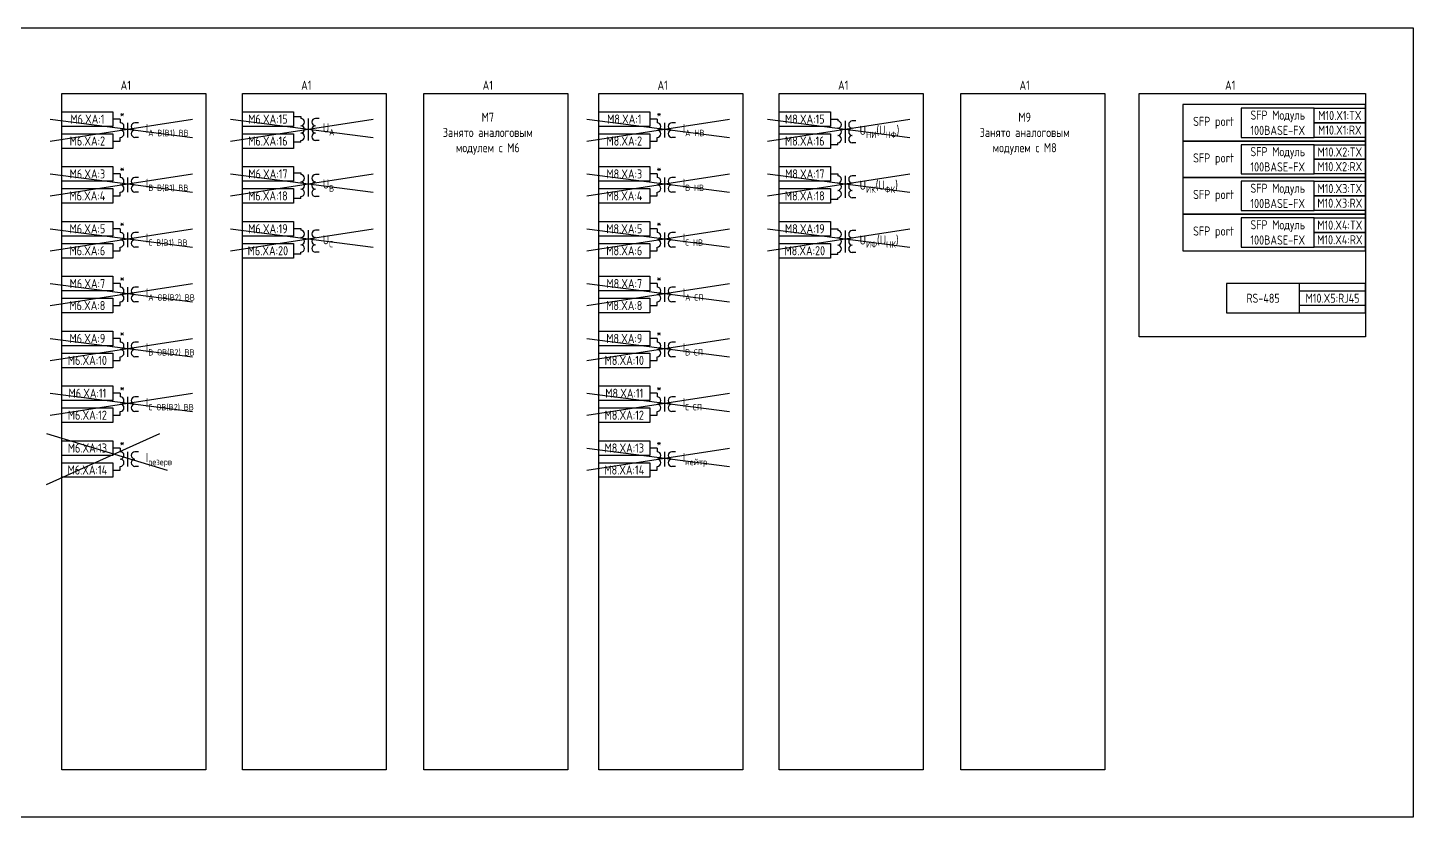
# Model space of a CAD drawing. Header units: millimetres. Extents: x -1117 to 5358, y -90 to 1610.
# Drawn here: x 427.9 to 807, y 704 to 920 of the extents above; entities that cross this region are included whole.
import ezdxf

# ---------------------------------------------------------------- set-up
doc = ezdxf.new("R2010")
doc.units = ezdxf.units.MM
doc.styles.add('Gost_type_A', font='GOST_A.TTF')

msp = doc.modelspace()

# ---------------------------------------------------------------- linework, layer by layer
at = {"color": 6}
for p, q in [((434, 895), (473, 890)), ((483.39, 895), (522.39, 890)), ((580.91, 895), (619.91, 890)), ((630.3, 895), (669.3, 890)), ((434, 880), (473, 875)), ((483.39, 880), (522.39, 875)), ((580.91, 880), (619.91, 875)), ((630.3, 880), (669.3, 875)), ((434, 865), (473, 860)), ((483.39, 865), (522.39, 860)), ((580.91, 865), (619.91, 860)), ((630.3, 865), (669.3, 860)), ((434, 850), (473, 845)), ((580.91, 850), (619.91, 845)), ((434, 835), (473, 830)), ((580.91, 835), (619.91, 830)), ((434, 820), (473, 815)), ((580.91, 820), (619.91, 815)), ((580.91, 805), (619.91, 800))]:
    msp.add_line(p, q, dxfattribs=at)
for p, q in [((453.21, 895), (451.21, 895)), ((600.12, 895), (598.12, 895)), ((451.21, 889), (453.21, 889)), ((598.12, 889), (600.12, 889)), ((453.21, 880), (451.21, 880)), ((600.12, 880), (598.12, 880)), ((451.21, 874), (453.21, 874)), ((598.12, 874), (600.12, 874)), ((453.21, 865), (451.21, 865)), ((600.12, 865), (598.12, 865)), ((451.21, 859), (453.21, 859)), ((598.12, 859), (600.12, 859)), ((453.21, 850), (451.21, 850)), ((600.12, 850), (598.12, 850)), ((451.21, 844), (453.21, 844)), ((598.12, 844), (600.12, 844)), ((453.21, 835), (451.21, 835)), ((600.12, 835), (598.12, 835)), ((451.21, 829), (453.21, 829)), ((598.12, 829), (600.12, 829)), ((453.21, 820), (451.21, 820)), ((600.12, 820), (598.12, 820)), ((451.21, 814), (453.21, 814)), ((598.12, 814), (600.12, 814)), ((453.21, 805), (451.21, 805)), ((600.12, 805), (598.12, 805)), ((451.21, 799), (453.21, 799)), ((598.12, 799), (600.12, 799))]:
    msp.add_line(p, q)
at = {"ltscale": 4}
for p, q in [((453.21, 895), (453.21, 894)), ((500.61, 895.69), (502.61, 895.69)), ((502.61, 895.69), (502.61, 895.19)), ((502.61, 895.69), (502.61, 895.19)), ((504.61, 895.19), (504.61, 891.19)), ((507.61, 895.19), (506.61, 895.19)), ((600.12, 895), (600.12, 894)), ((647.52, 895), (649.52, 895)), ((649.52, 895), (649.52, 894.5)), ((649.52, 895), (649.52, 894.5)), ((453.21, 894.5), (453.21, 894)), ((455.21, 894), (455.21, 890)), ((455.21, 894), (455.21, 890)), ((458.21, 894), (457.21, 894)), ((458.21, 894), (457.21, 894)), ((504.61, 893.19), (504.61, 889.19)), ((600.12, 894.5), (600.12, 894)), ((602.12, 894), (602.12, 890)), ((602.12, 894), (602.12, 890)), ((605.12, 894), (604.12, 894)), ((605.12, 894), (604.12, 894)), ((651.52, 894.5), (651.52, 890.5)), ((651.52, 892.5), (651.52, 888.5)), ((654.52, 894.5), (653.52, 894.5)), ((453.21, 889), (453.21, 890)), ((458.21, 890), (457.21, 890)), ((458.21, 890), (457.21, 890)), ((502.61, 888.69), (500.61, 888.69)), ((502.61, 888.69), (502.61, 889.19)), ((507.61, 889.19), (506.61, 889.19)), ((600.12, 889), (600.12, 890)), ((605.12, 890), (604.12, 890)), ((605.12, 890), (604.12, 890)), ((649.52, 888), (647.52, 888)), ((649.52, 888), (649.52, 888.5)), ((654.52, 888.5), (653.52, 888.5)), ((453.21, 880), (453.21, 879)), ((500.61, 880.31), (502.61, 880.31)), ((502.61, 880.31), (502.61, 879.81)), ((502.61, 880.31), (502.61, 879.81)), ((504.61, 879.81), (504.61, 875.81)), ((507.61, 879.81), (506.61, 879.81)), ((600.12, 880), (600.12, 879)), ((647.52, 880), (649.52, 880)), ((649.52, 880), (649.52, 879.5)), ((649.52, 880), (649.52, 879.5)), ((453.21, 879.5), (453.21, 879)), ((455.21, 879), (455.21, 875)), ((455.21, 879), (455.21, 875)), ((458.21, 879), (457.21, 879)), ((458.21, 879), (457.21, 879)), ((504.61, 877.81), (504.61, 873.81)), ((600.12, 879.5), (600.12, 879)), ((602.12, 879), (602.12, 875)), ((602.12, 879), (602.12, 875)), ((605.12, 879), (604.12, 879)), ((605.12, 879), (604.12, 879)), ((651.52, 879.5), (651.52, 875.5)), ((651.52, 877.5), (651.52, 873.5)), ((654.52, 879.5), (653.52, 879.5)), ((453.21, 874), (453.21, 875)), ((458.21, 875), (457.21, 875)), ((458.21, 875), (457.21, 875)), ((502.61, 873.31), (500.61, 873.31)), ((502.61, 873.31), (502.61, 873.81)), ((507.61, 873.81), (506.61, 873.81)), ((600.12, 874), (600.12, 875)), ((605.12, 875), (604.12, 875)), ((605.12, 875), (604.12, 875)), ((649.52, 873), (647.52, 873)), ((649.52, 873), (649.52, 873.5)), ((654.52, 873.5), (653.52, 873.5)), ((453.21, 865), (453.21, 864)), ((453.21, 864.5), (453.21, 864)), ((500.61, 865.08), (502.61, 865.08)), ((502.61, 865.08), (502.61, 864.58)), ((502.61, 865.08), (502.61, 864.58)), ((504.61, 864.58), (504.61, 860.58)), ((507.61, 864.58), (506.61, 864.58)), ((600.12, 865), (600.12, 864)), ((600.12, 864.5), (600.12, 864)), ((647.52, 865), (649.52, 865)), ((649.52, 865), (649.52, 864.5)), ((649.52, 865), (649.52, 864.5)), ((651.52, 864.5), (651.52, 860.5)), ((654.52, 864.5), (653.52, 864.5)), ((455.21, 864), (455.21, 860)), ((455.21, 864), (455.21, 860)), ((458.21, 864), (457.21, 864)), ((458.21, 864), (457.21, 864)), ((504.61, 862.58), (504.61, 858.58)), ((602.12, 864), (602.12, 860)), ((602.12, 864), (602.12, 860)), ((605.12, 864), (604.12, 864)), ((605.12, 864), (604.12, 864)), ((651.52, 862.5), (651.52, 858.5)), ((453.21, 859), (453.21, 860)), ((458.21, 860), (457.21, 860)), ((458.21, 860), (457.21, 860)), ((502.61, 858.08), (500.61, 858.08)), ((502.61, 858.08), (502.61, 858.58)), ((507.61, 858.58), (506.61, 858.58)), ((600.12, 859), (600.12, 860)), ((605.12, 860), (604.12, 860)), ((605.12, 860), (604.12, 860)), ((649.52, 858), (647.52, 858)), ((649.52, 858), (649.52, 858.5)), ((654.52, 858.5), (653.52, 858.5)), ((453.21, 850), (453.21, 849)), ((453.21, 849.5), (453.21, 849)), ((600.12, 850), (600.12, 849)), ((600.12, 849.5), (600.12, 849)), ((455.21, 849), (455.21, 845)), ((455.21, 849), (455.21, 845)), ((458.21, 849), (457.21, 849)), ((458.21, 849), (457.21, 849)), ((602.12, 849), (602.12, 845)), ((602.12, 849), (602.12, 845)), ((605.12, 849), (604.12, 849)), ((605.12, 849), (604.12, 849)), ((453.21, 844), (453.21, 845)), ((458.21, 845), (457.21, 845)), ((458.21, 845), (457.21, 845)), ((600.12, 844), (600.12, 845)), ((605.12, 845), (604.12, 845)), ((605.12, 845), (604.12, 845)), ((453.21, 835), (453.21, 834)), ((453.21, 834.5), (453.21, 834)), ((600.12, 835), (600.12, 834)), ((600.12, 834.5), (600.12, 834)), ((455.21, 834), (455.21, 830)), ((455.21, 834), (455.21, 830)), ((458.21, 834), (457.21, 834)), ((458.21, 834), (457.21, 834)), ((602.12, 834), (602.12, 830)), ((602.12, 834), (602.12, 830)), ((605.12, 834), (604.12, 834)), ((605.12, 834), (604.12, 834)), ((453.21, 829), (453.21, 830)), ((458.21, 830), (457.21, 830)), ((458.21, 830), (457.21, 830)), ((600.12, 829), (600.12, 830)), ((605.12, 830), (604.12, 830)), ((605.12, 830), (604.12, 830)), ((453.21, 820), (453.21, 819)), ((453.21, 819.5), (453.21, 819)), ((455.21, 819), (455.21, 815)), ((455.21, 819), (455.21, 815)), ((458.21, 819), (457.21, 819)), ((458.21, 819), (457.21, 819)), ((600.12, 820), (600.12, 819)), ((600.12, 819.5), (600.12, 819)), ((602.12, 819), (602.12, 815)), ((602.12, 819), (602.12, 815)), ((605.12, 819), (604.12, 819)), ((605.12, 819), (604.12, 819)), ((453.21, 814), (453.21, 815)), ((458.21, 815), (457.21, 815)), ((458.21, 815), (457.21, 815)), ((600.12, 814), (600.12, 815)), ((605.12, 815), (604.12, 815)), ((605.12, 815), (604.12, 815)), ((453.21, 805), (453.21, 804)), ((453.21, 804.5), (453.21, 804)), ((455.21, 804), (455.21, 800)), ((455.21, 804), (455.21, 800)), ((458.21, 804), (457.21, 804)), ((458.21, 804), (457.21, 804)), ((600.12, 805), (600.12, 804)), ((600.12, 804.5), (600.12, 804)), ((602.12, 804), (602.12, 800)), ((602.12, 804), (602.12, 800)), ((605.12, 804), (604.12, 804)), ((605.12, 804), (604.12, 804)), ((453.21, 799), (453.21, 800)), ((458.21, 800), (457.21, 800)), ((458.21, 800), (457.21, 800)), ((600.12, 799), (600.12, 800)), ((605.12, 800), (604.12, 800)), ((605.12, 800), (604.12, 800))]:
    msp.add_line(p, q, dxfattribs=at)
at = {"color": 3}
for p, q in [((433, 809), (466, 799)), ((433, 795), (464, 809))]:
    msp.add_line(p, q, dxfattribs=at)
for points in [[(25, 920), (807.02, 920), (807.02, 704), (25, 704)], [(437.21, 902), (476.61, 902), (476.61, 717), (437.21, 717)], [(486.61, 902), (526, 902), (526, 717), (486.61, 717)], [(536.27, 902), (575.66, 902), (575.66, 717), (536.27, 717)], [(584.12, 902), (623.52, 902), (623.52, 717), (584.12, 717)], [(633.52, 902), (672.91, 902), (672.91, 717), (633.52, 717)], [(683.18, 902), (722.57, 902), (722.57, 717), (683.18, 717)], [(732.03, 902), (793.92, 902), (793.92, 835.42), (732.03, 835.42)], [(793.92, 899), (743.92, 899), (743.92, 889), (793.92, 889)], [(437.21, 897), (451.21, 897), (451.21, 893), (437.21, 893)], [(486.61, 897), (500.61, 897), (500.61, 893), (486.61, 893)], [(584.12, 897), (598.12, 897), (598.12, 893), (584.12, 893)], [(633.52, 897), (647.52, 897), (647.52, 893), (633.52, 893)], [(779.92, 898), (793.92, 898), (793.92, 894), (779.92, 894)], [(437.21, 891), (451.21, 891), (451.21, 887), (437.21, 887)], [(486.61, 891), (500.61, 891), (500.61, 887), (486.61, 887)], [(584.12, 891), (598.12, 891), (598.12, 887), (584.12, 887)], [(633.52, 891), (647.52, 891), (647.52, 887), (633.52, 887)], [(779.92, 894), (793.92, 894), (793.92, 890), (779.92, 890)], [(793.92, 889), (743.92, 889), (743.92, 879), (793.92, 879)], [(779.92, 888), (793.92, 888), (793.92, 884), (779.92, 884)], [(779.92, 884), (793.92, 884), (793.92, 880), (779.92, 880)], [(437.21, 882), (451.21, 882), (451.21, 878), (437.21, 878)], [(486.61, 882), (500.61, 882), (500.61, 878), (486.61, 878)], [(584.12, 882), (598.12, 882), (598.12, 878), (584.12, 878)], [(633.52, 882), (647.52, 882), (647.52, 878), (633.52, 878)], [(437.21, 876), (451.21, 876), (451.21, 872), (437.21, 872)], [(486.61, 876), (500.61, 876), (500.61, 872), (486.61, 872)], [(584.12, 876), (598.12, 876), (598.12, 872), (584.12, 872)], [(633.52, 876), (647.52, 876), (647.52, 872), (633.52, 872)], [(793.92, 879), (743.92, 879), (743.92, 869), (793.92, 869)], [(779.92, 878), (793.92, 878), (793.92, 874), (779.92, 874)], [(779.92, 874), (793.92, 874), (793.92, 870), (779.92, 870)], [(793.92, 869), (743.92, 869), (743.92, 859), (793.92, 859)], [(437.21, 867), (451.21, 867), (451.21, 863), (437.21, 863)], [(486.61, 867), (500.61, 867), (500.61, 863), (486.61, 863)], [(584.12, 867), (598.12, 867), (598.12, 863), (584.12, 863)], [(633.52, 867), (647.52, 867), (647.52, 863), (633.52, 863)], [(779.92, 868), (793.92, 868), (793.92, 864), (779.92, 864)], [(437.21, 861), (451.21, 861), (451.21, 857), (437.21, 857)], [(486.61, 861), (500.61, 861), (500.61, 857), (486.61, 857)], [(584.12, 861), (598.12, 861), (598.12, 857), (584.12, 857)], [(633.52, 861), (647.52, 861), (647.52, 857), (633.52, 857)], [(779.92, 864), (793.92, 864), (793.92, 860), (779.92, 860)], [(437.21, 852), (451.21, 852), (451.21, 848), (437.21, 848)], [(584.12, 852), (598.12, 852), (598.12, 848), (584.12, 848)], [(437.21, 846), (451.21, 846), (451.21, 842), (437.21, 842)], [(584.12, 846), (598.12, 846), (598.12, 842), (584.12, 842)], [(775.92, 848), (793.92, 848), (793.92, 844), (775.92, 844)], [(437.21, 837), (451.21, 837), (451.21, 833), (437.21, 833)], [(584.12, 837), (598.12, 837), (598.12, 833), (584.12, 833)], [(437.21, 831), (451.21, 831), (451.21, 827), (437.21, 827)], [(584.12, 831), (598.12, 831), (598.12, 827), (584.12, 827)], [(437.21, 822), (451.21, 822), (451.21, 818), (437.21, 818)], [(584.12, 822), (598.12, 822), (598.12, 818), (584.12, 818)], [(437.21, 816), (451.21, 816), (451.21, 812), (437.21, 812)], [(584.12, 816), (598.12, 816), (598.12, 812), (584.12, 812)], [(437.21, 807), (451.21, 807), (451.21, 803), (437.21, 803)], [(584.12, 807), (598.12, 807), (598.12, 803), (584.12, 803)], [(437.21, 801), (451.21, 801), (451.21, 797), (437.21, 797)], [(584.12, 801), (598.12, 801), (598.12, 797), (584.12, 797)]]:
    msp.add_lwpolyline(points, close=True)
at = {"color": 6}
for points in [[(434, 889), (473, 895)], [(483.39, 889), (522.39, 895)], [(580.91, 889), (619.91, 895)], [(630.3, 889), (669.3, 895)], [(434, 874), (473, 880)], [(483.39, 874), (522.39, 880)], [(580.91, 874), (619.91, 880)], [(630.3, 874), (669.3, 880)], [(434, 859), (473, 865)], [(483.39, 859), (522.39, 865)], [(580.91, 859), (619.91, 865)], [(630.3, 859), (669.3, 865)], [(434, 844), (473, 850)], [(580.91, 844), (619.91, 850)], [(434, 829), (473, 835)], [(580.91, 829), (619.91, 835)], [(434, 814), (473, 820)], [(580.91, 814), (619.91, 820)], [(580.91, 799), (619.91, 805)]]:
    msp.add_lwpolyline(points, dxfattribs=at)
at = {"linetype": 'Continuous', "lineweight": 25, "ltscale": 4}
for points in [[(759.92, 890), (779.92, 890), (779.92, 898), (759.92, 898)], [(759.92, 880), (779.92, 880), (779.92, 888), (759.92, 888)], [(759.92, 870), (779.92, 870), (779.92, 878), (759.92, 878)], [(759.92, 860), (779.92, 860), (779.92, 868), (759.92, 868)], [(755.92, 842), (793.92, 842), (793.92, 850), (755.92, 850)], [(755.92, 842), (775.92, 842), (775.92, 850), (755.92, 850)]]:
    msp.add_lwpolyline(points, close=True, dxfattribs=at)
at = {"ltscale": 4}
for centre, start, end in [((502.61, 894.19), 270, 90), ((506.61, 894.19), 90, 270), ((506.61, 894.19), 90, 270), ((453.21, 893), 270, 90), ((453.21, 893), 270, 90), ((453.21, 891), 270, 90), ((453.21, 891), 270, 90), ((457.21, 893), 90, 270), ((457.21, 893), 90, 270), ((457.21, 891), 90, 270), ((457.21, 891), 90, 270), ((502.61, 892.19), 270, 90), ((502.61, 890.19), 270, 90), ((506.61, 892.19), 90, 270), ((506.61, 892.19), 90, 270), ((506.61, 890.19), 90, 270), ((600.12, 893), 270, 90), ((600.12, 893), 270, 90), ((600.12, 891), 270, 90), ((600.12, 891), 270, 90), ((604.12, 893), 90, 270), ((604.12, 893), 90, 270), ((604.12, 891), 90, 270), ((604.12, 891), 90, 270), ((649.52, 893.5), 270, 90), ((649.52, 891.5), 270, 90), ((653.52, 893.5), 90, 270), ((653.52, 893.5), 90, 270), ((653.52, 891.5), 90, 270), ((653.52, 891.5), 90, 270), ((649.52, 889.5), 270, 90), ((653.52, 889.5), 90, 270), ((502.61, 878.81), 270, 90), ((506.61, 878.81), 90, 270), ((506.61, 878.81), 90, 270), ((453.21, 878), 270, 90), ((453.21, 878), 270, 90), ((453.21, 876), 270, 90), ((453.21, 876), 270, 90), ((457.21, 878), 90, 270), ((457.21, 878), 90, 270), ((457.21, 876), 90, 270), ((457.21, 876), 90, 270), ((502.61, 876.81), 270, 90), ((506.61, 876.81), 90, 270), ((506.61, 876.81), 90, 270), ((600.12, 878), 270, 90), ((600.12, 878), 270, 90), ((600.12, 876), 270, 90), ((600.12, 876), 270, 90), ((604.12, 878), 90, 270), ((604.12, 878), 90, 270), ((604.12, 876), 90, 270), ((604.12, 876), 90, 270), ((649.52, 878.5), 270, 90), ((649.52, 876.5), 270, 90), ((653.52, 878.5), 90, 270), ((653.52, 878.5), 90, 270), ((653.52, 876.5), 90, 270), ((653.52, 876.5), 90, 270), ((502.61, 874.81), 270, 90), ((506.61, 874.81), 90, 270), ((649.52, 874.5), 270, 90), ((653.52, 874.5), 90, 270), ((502.61, 863.58), 270, 90), ((506.61, 863.58), 90, 270), ((506.61, 863.58), 90, 270), ((649.52, 863.5), 270, 90), ((653.52, 863.5), 90, 270), ((653.52, 863.5), 90, 270), ((453.21, 863), 270, 90), ((453.21, 863), 270, 90), ((453.21, 861), 270, 90), ((453.21, 861), 270, 90), ((457.21, 863), 90, 270), ((457.21, 863), 90, 270), ((457.21, 861), 90, 270), ((457.21, 861), 90, 270), ((502.61, 861.58), 270, 90), ((506.61, 861.58), 90, 270), ((506.61, 861.58), 90, 270), ((600.12, 863), 270, 90), ((600.12, 863), 270, 90), ((600.12, 861), 270, 90), ((600.12, 861), 270, 90), ((604.12, 863), 90, 270), ((604.12, 863), 90, 270), ((604.12, 861), 90, 270), ((604.12, 861), 90, 270), ((649.52, 861.5), 270, 90), ((653.52, 861.5), 90, 270), ((653.52, 861.5), 90, 270), ((502.61, 859.58), 270, 90), ((506.61, 859.58), 90, 270), ((649.52, 859.5), 270, 90), ((653.52, 859.5), 90, 270), ((453.21, 848), 270, 90), ((453.21, 848), 270, 90), ((453.21, 846), 270, 90), ((453.21, 846), 270, 90), ((457.21, 848), 90, 270), ((457.21, 848), 90, 270), ((457.21, 846), 90, 270), ((457.21, 846), 90, 270), ((600.12, 848), 270, 90), ((600.12, 848), 270, 90), ((600.12, 846), 270, 90), ((600.12, 846), 270, 90), ((604.12, 848), 90, 270), ((604.12, 848), 90, 270), ((604.12, 846), 90, 270), ((604.12, 846), 90, 270), ((453.21, 833), 270, 90), ((453.21, 833), 270, 90), ((453.21, 831), 270, 90), ((453.21, 831), 270, 90), ((457.21, 833), 90, 270), ((457.21, 833), 90, 270), ((457.21, 831), 90, 270), ((457.21, 831), 90, 270), ((600.12, 833), 270, 90), ((600.12, 833), 270, 90), ((600.12, 831), 270, 90), ((600.12, 831), 270, 90), ((604.12, 833), 90, 270), ((604.12, 833), 90, 270), ((604.12, 831), 90, 270), ((604.12, 831), 90, 270), ((453.21, 818), 270, 90), ((453.21, 818), 270, 90), ((457.21, 818), 90, 270), ((457.21, 818), 90, 270), ((600.12, 818), 270, 90), ((600.12, 818), 270, 90), ((604.12, 818), 90, 270), ((604.12, 818), 90, 270), ((453.21, 816), 270, 90), ((453.21, 816), 270, 90), ((457.21, 816), 90, 270), ((457.21, 816), 90, 270), ((600.12, 816), 270, 90), ((600.12, 816), 270, 90), ((604.12, 816), 90, 270), ((604.12, 816), 90, 270), ((453.21, 803), 270, 90), ((453.21, 803), 270, 90), ((457.21, 803), 90, 270), ((457.21, 803), 90, 270), ((600.12, 803), 270, 90), ((600.12, 803), 270, 90), ((604.12, 803), 90, 270), ((604.12, 803), 90, 270), ((453.21, 801), 270, 90), ((453.21, 801), 270, 90), ((457.21, 801), 90, 270), ((457.21, 801), 90, 270), ((600.12, 801), 270, 90), ((600.12, 801), 270, 90), ((604.12, 801), 90, 270), ((604.12, 801), 90, 270)]:
    msp.add_arc(centre, 1, start, end, dxfattribs=at)

# ---------------------------------------------------------------- texts
at = {"char_height": 2.5, "attachment_point": 8, "line_spacing_factor": 0.9, "style": 'Gost_type_A'}
for insert, width in [((454.71, 903), 35), ((504.11, 903), 35), ((553.77, 903), 35), ((601.62, 903), 35), ((651.02, 903), 35), ((700.68, 903), 35), ((756.92, 903), 74.0002)]:
    msp.add_mtext('A1', dxfattribs=dict(at, insert=insert, width=width))
at = {"char_height": 2.5, "style": 'Gost_type_A'}
for s, insert, width, attachment_point in [('M6.XA:1', (444.21, 895), 14, 5), ('*', (453.71, 896.5), 3, 5), ('M6.XA:15', (493.61, 895), 14, 5), ('M7\\PЗанято аналоговым модулем с М6', (553.77, 891), 35, 5), ('M8.XA:1', (591.12, 895), 14, 5), ('*', (600.62, 896.5), 3, 5), ('M8.XA:15', (640.52, 895), 14, 5), ('M9^JЗанято аналоговым модулем с М8', (700.68, 891), 35, 5), ('SFP port', (757.92, 894), 20, 6), ('SFP Mодуль 100BASE-FX', (769.92, 894), 19.9998, 5), ('M10.X1:TX', (786.92, 896), 14, 5), ('\\A1;I{\\H0.7x;\\S^ A B(B1) BВ;}', (460.21, 892), 8, 4), ('\\A1;U{\\H0.7x;\\S^ А;}', (508.61, 892.19), 12, 4), ('\\A1;I{\\H0.7x;\\S^ А НВ;}', (607.12, 892), 8, 4), ('\\A1;U{\\H0.7x;\\S^ НИ;}(U{\\H0.7x;\\S^ НФ;})', (655.52, 891.5), 12, 4), ('M10.X1:RX', (786.92, 892), 14, 5), ('M6.XA:2', (444.2, 889), 14.018, 5), ('M6.XA:16', (493.6, 889), 14.018, 5), ('M8.XA:2', (591.12, 889), 14.018, 5), ('M8.XA:16', (640.51, 889), 14.018, 5), ('SFP Mодуль 100BASE-FX', (769.92, 884), 19.9998, 5), ('M10.X2:TX', (786.92, 886), 14, 5), ('SFP port', (757.92, 884), 20, 6), ('M6.XA:3', (444.21, 880), 14, 5), ('*', (453.71, 881.5), 3, 5), ('M6.XA:17', (493.61, 880), 14, 5), ('M8.XA:3', (591.12, 880), 14, 5), ('*', (600.62, 881.5), 3, 5), ('M8.XA:17', (640.52, 880), 14, 5), ('M10.X2:RX', (786.92, 882), 14, 5), ('\\A1;I{\\H0.7x;\\S^ B B(B1) BВ;}', (460.21, 877), 8, 4), ('\\A1;U{\\H0.7x;\\S^ В;}', (508.61, 876.81), 12, 4), ('\\A1;I{\\H0.7x;\\S^ В НВ;}', (607.12, 877), 8, 4), ('\\A1;U{\\H0.7x;\\S^ ИК;\\H1.42857x;(U\\H0.7x;\\S^ ФК;\\H1.42857x;)}', (655.52, 876.5), 12, 4), ('SFP Mодуль 100BASE-FX', (769.92, 874), 19.9998, 5), ('M10.X3:TX', (786.92, 876), 14, 5), ('M6.XA:4', (444.2, 873.99), 14.018, 5), ('M6.XA:18', (493.6, 873.99), 14.018, 5), ('M8.XA:4', (591.12, 873.99), 14.018, 5), ('M8.XA:18', (640.51, 873.99), 14.018, 5), ('SFP port', (757.92, 874), 20, 6), ('M10.X3:RX', (786.92, 872), 14, 5), ('M6.XA:5', (444.21, 865), 14, 5), ('*', (453.71, 866.5), 3, 5), ('M6.XA:19', (493.61, 865), 14, 5), ('M8.XA:5', (591.12, 865), 14, 5), ('*', (600.62, 866.5), 3, 5), ('M8.XA:19', (640.52, 865), 14, 5), ('SFP port', (757.92, 864), 20, 6), ('SFP Mодуль 100BASE-FX', (769.92, 864), 19.9998, 5), ('M10.X4:TX', (786.92, 866), 14, 5), ('\\A1;I{\\H0.7x;\\S^ C B(B1) BВ;}', (460.21, 862), 8, 4), ('\\A1;U{\\H0.7x;\\S^ С;}', (508.61, 861.58), 9.8643, 4), ('\\A1;I{\\H0.7x;\\S^ С НВ;}', (607.12, 862), 8, 4), ('\\A1;U{\\H0.7x;\\S^ ИФ;\\H1.42857x;(U\\H0.7x;\\S^ НК;\\H1.42857x;)}', (655.52, 861.5), 12, 4), ('M10.X4:RX', (786.92, 862), 14, 5), ('M6.XA:6', (444.2, 858.99), 14.018, 5), ('M6.XA:20', (493.6, 858.99), 14.018, 5), ('M8.XA:6', (591.12, 858.99), 14.018, 5), ('M8.XA:20', (640.51, 858.99), 14.018, 5), ('M6.XA:7', (444.21, 850), 14, 5), ('*', (453.71, 851.5), 3, 5), ('M8.XA:7', (591.12, 850), 14, 5), ('*', (600.62, 851.5), 3, 5), ('\\A1;I{\\H0.7x;\\S^ A OB(B2) BВ;}', (460.21, 847), 8, 4), ('\\A1;I{\\H0.7x;\\S^ А СП;}', (607.12, 847), 8, 4), ('RS-485', (765.92, 846), 19.9998, 5), ('M10.X5:RJ45', (784.92, 846), 18.0002, 5), ('M6.XA:8', (444.2, 843.99), 14.018, 5), ('M8.XA:8', (591.12, 843.99), 14.018, 5), ('M6.XA:9', (444.21, 835), 14, 5), ('*', (453.71, 836.5), 3, 5), ('M8.XA:9', (591.12, 835), 14, 5), ('*', (600.62, 836.5), 3, 5), ('\\A1;I{\\H0.7x;\\S^ B OB(B2) BВ;}', (460.21, 832), 8, 4), ('\\A1;I{\\H0.7x;\\S^ В СП;}', (607.12, 832), 8, 4), ('M6.XA:10', (444.2, 828.99), 14.018, 5), ('M8.XA:10', (591.12, 828.99), 14.018, 5), ('M6.XA:11', (444.21, 820), 14, 5), ('*', (453.71, 821.5), 3, 5), ('M8.XA:11', (591.12, 820), 14, 5), ('*', (600.62, 821.5), 3, 5), ('M6.XA:12', (444.2, 814), 14.018, 5), ('\\A1;I{\\H0.7x;\\S^ C OB(B2) BВ;}', (460.21, 817), 8, 4), ('M8.XA:12', (591.12, 814), 14.018, 5), ('\\A1;I{\\H0.7x;\\S^ С СП;}', (607.12, 817), 8, 4), ('M6.XA:13', (444.21, 805.01), 14, 5), ('*', (453.71, 806.5), 3, 5), ('M8.XA:13', (591.12, 805.01), 14, 5), ('*', (600.62, 806.5), 3, 5), ('M6.XA:14', (444.2, 799), 14.018, 5), ('\\A1;I{\\H0.7x;\\S^ резерв;}', (460.21, 802), 8, 4), ('M8.XA:14', (591.12, 799), 14.018, 5), ('\\A1;I{\\H0.7x;\\S^ нейтр;}', (607.12, 802), 8, 4)]:
    msp.add_mtext(s, dxfattribs=dict(at, insert=insert, width=width, attachment_point=attachment_point))

doc.saveas('drawing.dxf')
